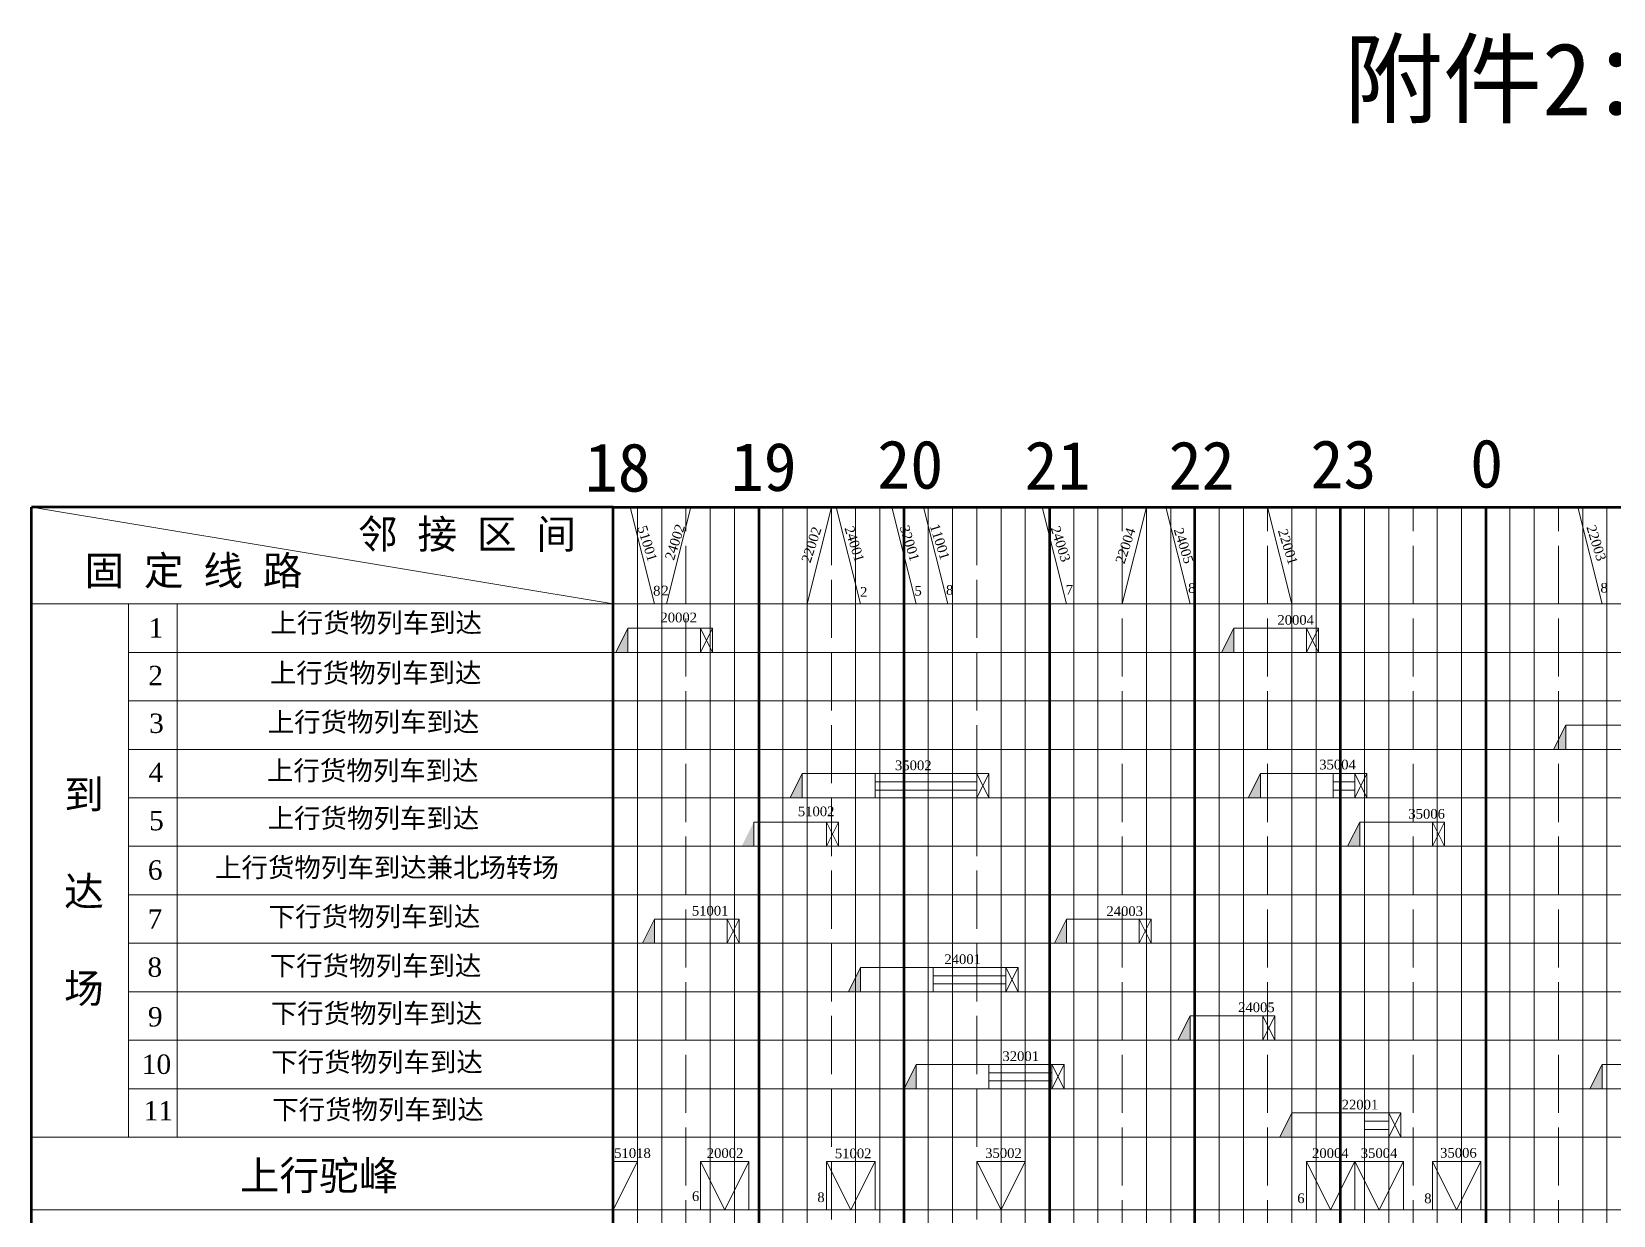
# Model space of a CAD drawing. Header units: millimetres. Extents: x 115 to 1075, y -349 to 784.
# Drawn here: x 115 to 441.3, y 539.9 to 784.1 of the extents above; entities that cross this region are included whole.
import ezdxf

# ---------------------------------------------------------------- set-up
doc = ezdxf.new("R2010")
doc.units = ezdxf.units.MM
doc.linetypes.add('ACAD_ISO02W100', pattern=[15, 12, -3])
doc.layers.get('0').update_dxf_attribs({"color": 3, "lineweight": 120})
for name, color, linetype, lineweight in [('heizi', 7, 'Continuous', 5), ('十分格1', 3, 'Continuous', 20), ('十分格2', 3, 'ACAD_ISO02W100', 20), ('小时格1', 3, 'Continuous', 100), ('小时格2', 3, 'Continuous', 80), ('站界线', 3, 'Continuous', 20)]:
    doc.layers.add(name, color=color, linetype=linetype, lineweight=lineweight)
doc.layers.add('文字', color=3, linetype='Continuous')

msp = doc.modelspace()

# ---------------------------------------------------------------- hatches: boundary and pattern name
at = {"layer": '十分格2', "linetype": 'ByBlock'}
for points in [[(238, 656), (238, 661), (235.5, 656)], [(363, 656), (363, 661), (360.5, 656)], [(431.5, 636), (429, 636), (431.5, 641)], [(274, 626), (271.5, 626), (274, 631)], [(368.5, 626), (368.5, 631), (366, 626)], [(264, 616), (264, 621), (261.5, 616)], [(389, 616), (389, 621), (386.5, 616)], [(241, 596), (243.5, 601), (243.5, 596)], [(328.5, 596), (328.5, 601), (326, 596)], [(286, 586), (283.5, 586), (286, 591)], [(351.5, 576), (354, 581), (354, 576)], [(297.5, 566), (297.5, 571), (295, 566)], [(439, 566), (439, 571), (436.5, 566)], [(375, 556), (375, 561), (372.5, 556)]]:
    msp.add_hatch(color=0, dxfattribs=at).paths.add_polyline_path(points)

# ---------------------------------------------------------------- linework, layer by layer
msp.add_line((115, -319), (115, 686))
at = {"layer": 'heizi'}
msp.add_line((255, 661), (255, 666.4), dxfattribs=at)
at = {"layer": '十分格1'}
for p, q in [((115, 686), (130, 686)), ((115, 686), (117, 686)), ((115, 686), (135, 686)), ((160, 686), (145, 686)), ((175, 686), (155, 686)), ((205, 686), (215, 686)), ((240, 686), (240, 66)), ((245, 66), (245, 686)), ((255, 66), (255, 686)), ((260, 66), (260, 686)), ((270, 66), (270, 686)), ((275, 686), (275, 66)), ((285, 66), (285, 686)), ((290, 686), (290, 66)), ((300, 686), (300, 66)), ((305, 66), (305, 686)), ((315, 686), (315, 66)), ((320, 66), (320, 686)), ((330, 66), (330, 686)), ((335, 686), (335, 66)), ((345, 66), (345, 686)), ((350, 686), (350, 66)), ((360, 686), (360, 66)), ((365, 66), (365, 686)), ((375, 686), (375, 66)), ((380, 66), (380, 686)), ((390, 66), (390, 686)), ((395, 686), (395, 66)), ((405, 66), (405, 686)), ((410, 686), (410, 66)), ((420, 686), (420, 66)), ((425, 66), (425, 686)), ((435, 686), (435, 66)), ((440, 66), (440, 686))]:
    msp.add_line(p, q, dxfattribs=at)
at = {"layer": '十分格2', "linetype": 'ACAD_ISO02W100'}
msp.add_line((115, 686), (115, 684), dxfattribs=at)
at = {"layer": '十分格2', "color": 0, "linetype": 'ByBlock'}
for p, q in [((115, 686), (235, 666)), ((238.5, 686), (243.5, 666)), ((246, 666), (251, 686)), ((275, 666), (280, 686)), ((281, 686), (286, 666)), ((292.5, 686), (297.5, 666)), ((299, 686), (304, 666)), ((323.5, 686), (328.5, 666)), ((340, 666), (345, 686)), ((349, 686), (354, 666)), ((370, 686), (375, 666)), ((434, 686), (439, 666)), ((115, 666), (955, 666)), ((135, 666), (135, 556)), ((145, 666), (145, 556)), ((235.5, 656), (238, 661)), ((238, 656), (238, 661)), ((253, 661), (238, 661)), ((253, 656), (253, 661)), ((255.5, 661), (253, 661)), ((253, 661), (253, 656)), ((253, 661), (255.5, 656)), ((255.5, 661), (253, 656)), ((255.5, 656), (255.5, 661)), ((360.5, 656), (363, 661)), ((363, 656), (363, 661)), ((363, 661), (378, 661)), ((378, 661), (378, 656)), ((380.5, 661), (378, 661)), ((378, 661), (378, 656)), ((378, 661), (380.5, 656)), ((380.5, 661), (378, 656)), ((380.5, 656), (380.5, 661)), ((235, 656), (135, 656)), ((235, 656), (955, 656)), ((235.5, 656), (238, 656)), ((363, 656), (360.5, 656)), ((388, 656), (378, 656)), ((235, 646), (135, 646)), ((135, 646), (955, 646)), ((264, 646), (261.5, 646)), ((289, 646), (279, 646)), ((429, 636), (431.5, 641)), ((431.5, 636), (431.5, 641)), ((431.5, 641), (446.5, 641)), ((235, 636), (135, 636)), ((135, 636), (955, 636)), ((431.5, 636), (429, 636)), ((271.5, 626), (274, 631)), ((274, 626), (274, 631)), ((274, 631), (289, 631)), ((289, 631), (289, 626)), ((289, 631), (310, 631)), ((310, 626), (310, 631)), ((312.5, 631), (310, 631)), ((310, 631), (310, 626)), ((310, 631), (312.5, 626)), ((312.5, 631), (310, 626)), ((312.5, 626), (312.5, 631)), ((366, 626), (368.5, 631)), ((368.5, 626), (368.5, 631)), ((368.5, 631), (383.5, 631)), ((383.5, 631), (383.5, 626)), ((383.5, 631), (388, 631)), ((388, 631), (388, 626)), ((390.5, 631), (388, 631)), ((388, 631), (388, 626)), ((388, 631), (390.5, 626)), ((390.5, 631), (388, 626)), ((390.5, 626), (390.5, 631)), ((289, 627.6), (289, 629.3)), ((289, 629.3), (310, 629.3)), ((289, 627.33), (289, 628.66)), ((289, 626), (289, 627.6)), ((289, 627.6), (310, 627.6)), ((289, 626), (289, 627.33)), ((383.5, 627.6), (383.5, 629.3)), ((383.5, 629.3), (388, 629.3)), ((383.5, 626), (383.5, 627.6)), ((383.5, 627.6), (388, 627.6)), ((235, 626), (135, 626)), ((135, 626), (955, 626)), ((274, 626), (271.5, 626)), ((320, 626), (310, 626)), ((368.5, 626), (366, 626)), ((398, 626), (388, 626)), ((264, 621), (279, 621)), ((264, 616), (264, 621)), ((279, 621), (279, 616)), ((281.5, 621), (279, 621)), ((279, 621), (279, 616)), ((279, 621), (281.5, 616)), ((281.5, 621), (279, 616)), ((281.5, 616), (281.5, 621)), ((386.5, 616), (389, 621)), ((389, 616), (389, 621)), ((389, 621), (404, 621)), ((404, 621), (404, 616)), ((406.5, 621), (404, 621)), ((404, 621), (404, 616)), ((404, 621), (406.5, 616)), ((406.5, 621), (404, 616)), ((406.5, 616), (406.5, 621)), ((235, 616), (135, 616)), ((135, 616), (955, 616)), ((389, 616), (386.5, 616)), ((414, 616), (404, 616)), ((235, 606), (135, 606)), ((135, 606), (955, 606)), ((241, 596), (243.5, 601)), ((243.5, 596), (243.5, 601)), ((243.5, 601), (258.5, 601)), ((258.5, 601), (258.5, 596)), ((261, 601), (258.5, 601)), ((258.5, 601), (258.5, 596)), ((258.5, 601), (261, 596)), ((261, 601), (258.5, 596)), ((261, 596), (261, 601)), ((326, 596), (328.5, 601)), ((328.5, 596), (328.5, 601)), ((328.5, 601), (343.5, 601)), ((343.5, 601), (343.5, 596)), ((346, 601), (343.5, 601)), ((343.5, 601), (343.5, 596)), ((343.5, 601), (346, 596)), ((346, 601), (343.5, 596)), ((346, 596), (346, 601)), ((235, 596), (135, 596)), ((135, 596), (955, 596)), ((241, 596), (243.5, 596)), ((258.5, 596), (268.5, 596)), ((328.5, 596), (326, 596)), ((353.5, 596), (343.5, 596)), ((283.5, 586), (286, 591)), ((286, 586), (286, 591)), ((286, 591), (301, 591)), ((301, 591), (301, 586)), ((301, 591), (315, 591)), ((315, 591), (316, 591)), ((316, 591), (316, 586)), ((318.5, 591), (316, 591)), ((316, 591), (316, 586)), ((316, 591), (318.5, 586)), ((318.5, 591), (316, 586)), ((318.5, 586), (318.5, 591)), ((301, 587.6), (301, 589.3)), ((301, 589.3), (316, 589.3)), ((301, 586), (301, 587.6)), ((301, 587.6), (316, 587.6)), ((235, 586), (135, 586)), ((135, 586), (955, 586)), ((286, 586), (283.5, 586)), ((326, 586), (316, 586)), ((351.5, 576), (354, 581)), ((354, 576), (354, 581)), ((354, 581), (369, 581)), ((369, 581), (369, 576)), ((371.5, 581), (369, 581)), ((369, 581), (369, 576)), ((369, 581), (371.5, 576)), ((371.5, 581), (369, 576)), ((371.5, 576), (371.5, 581)), ((235, 576), (135, 576)), ((135, 576), (955, 576)), ((354, 576), (351.5, 576)), ((379, 576), (369, 576)), ((295, 566), (297.5, 571)), ((297.5, 566), (297.5, 571)), ((297.5, 571), (312.5, 571)), ((312.5, 571), (312.5, 566)), ((312.5, 571), (325, 571)), ((312.5, 569.3), (325.5, 569.3)), ((325, 571), (325.5, 571)), ((325.5, 566), (325.5, 571)), ((328, 571), (325.5, 571)), ((325.5, 571), (325.5, 566)), ((325.5, 571), (328, 566)), ((328, 571), (325.5, 566)), ((328, 566), (328, 571)), ((436.5, 566), (439, 571)), ((439, 566), (439, 571)), ((439, 571), (454, 571)), ((235, 566), (135, 566)), ((135, 566), (955, 566)), ((297.5, 566), (295, 566)), ((312.5, 567.6), (325.5, 567.6)), ((336, 566), (325.5, 566)), ((439, 566), (436.5, 566)), ((372.5, 556), (375, 561)), ((375, 556), (375, 561)), ((375, 561), (390, 561)), ((390, 561), (390, 556)), ((390, 561), (395, 561)), ((390, 557.6), (390, 559.3)), ((390, 559.3), (395, 559.3)), ((395, 561), (395, 556)), ((397.5, 561), (395, 561)), ((395, 561), (395, 556)), ((395, 561), (397.5, 556)), ((397.5, 561), (395, 556)), ((397.5, 556), (397.5, 561)), ((145, 556), (115, 556)), ((145, 556), (955, 556)), ((375, 556), (372.5, 556)), ((390, 556), (390, 557.6)), ((390, 557.6), (395, 557.6)), ((404, 556), (394, 556)), ((405, 556), (395, 556)), ((235, 551), (240, 551)), ((240, 551), (235, 541)), ((240, 551), (240, 541)), ((253, 541), (253, 551)), ((253, 551), (263, 551)), ((253, 551), (258, 541)), ((258, 541), (263, 551)), ((263, 551), (263, 541)), ((279, 541), (279, 551)), ((279, 551), (289, 551)), ((279, 551), (284, 541)), ((284, 541), (289, 551)), ((289, 551), (289, 541)), ((310, 541), (310, 551)), ((310, 551), (320, 551)), ((310, 551), (315, 541)), ((315, 541), (320, 551)), ((320, 551), (320, 541)), ((378, 541), (378, 551)), ((378, 551), (388, 551)), ((378, 551), (383, 541)), ((383, 541), (388, 551)), ((388, 551), (388, 541)), ((388, 551), (398, 551)), ((388, 551), (393, 541)), ((393, 541), (398, 551)), ((398, 551), (398, 541)), ((404, 541), (404, 551)), ((404, 551), (414, 551)), ((404, 551), (409, 541)), ((409, 541), (414, 551)), ((414, 551), (414, 541)), ((235, 541), (115, 541)), ((115, 541), (955, 541)), ((253, 541), (263, 541)), ((289, 541), (279, 541)), ((320, 541), (310, 541)), ((388, 541), (378, 541)), ((398, 541), (388, 541)), ((414, 541), (404, 541))]:
    msp.add_line(p, q, dxfattribs=at)
at = {"layer": '十分格2'}
for p, q in [((235.99, 686.03), (235.99, 686.11)), ((250, 66), (250, 686)), ((280, 686), (280, 66)), ((310, 686), (310, 66)), ((340, 66), (340, 686)), ((370, 66), (370, 686)), ((400, 66), (400, 686)), ((430, 66), (430, 686))]:
    msp.add_line(p, q, dxfattribs=at)
at = {"layer": '小时格1'}
for p, q in [((235, 686), (115, 686)), ((235, 686), (1075, 686)), ((235, 66), (235, 686)), ((235, 686), (415, 686)), ((415, 686), (415, 66))]:
    msp.add_line(p, q, dxfattribs=at)
at = {"layer": '小时格2'}
for p, q in [((265, 686), (265, 66)), ((295, 66), (295, 686)), ((325, 686), (325, 66)), ((325, 686), (325, 66)), ((355, 66), (355, 686)), ((385, 686), (385, 66))]:
    msp.add_line(p, q, dxfattribs=at)
at = {"layer": '站界线'}
for p, q in [((235, 686), (235, 683.5)), ((235, 686), (235, 661)), ((235, 661), (235, 638)), ((235, 608), (235, 572)), ((235, 560), (235, 534))]:
    msp.add_line(p, q, dxfattribs=at)

# ---------------------------------------------------------------- texts
at = {"layer": '文字', "attachment_point": 1}
for s, insert, char_height, width in [('\\pt150;{\\fSimHei|b0|i0|c134|p2;附件2：兰 州 西 车 站 工 作 日 计 划 图}', (385.71, 781.78), 15, 505.476), ('{\\fSimSun|b0|i0|c134|p2;18}', (229.12, 699.18), 10, 24.0395), ('{\\fSimSun|b0|i0|c134|p2;19}', (259.23, 699.31), 10, 24.0395), ('{\\fSimSun|b0|i0|c134|p2;20}', (289.47, 699.78), 10, 24.0395), ('{\\fSimSun|b0|i0|c134|p2;21}', (319.86, 699.57), 10, 24.0395), ('{\\fSimSun|b0|i0|c134|p2;22}', (349.59, 699.57), 10, 24.0395), ('{\\fSimSun|b0|i0|c134|p2;23}', (378.84, 699.82), 10, 24.0395), ('{\\fSimSun|b0|i0|c134|p2;0}', (411.79, 700), 10, 24.0395), ('\\pt42;{\\fSimHei|b0|i0|c134|p2;\\C0;邻 接 区 间}', (182.35, 683.4), 6, 49.6314), ('\\pt42;{\\fSimHei|b0|i0|c134|p2;\\C0;固 定 线 路}', (125.9, 675.87), 6, 50.102), ('\\pt14;{\\fTimes New Roman|b0|i0|c0|p18;\\C0;8}', (243.22, 669.73), 2, 1.9356), ('\\pt14;{\\fTimes New Roman|b0|i0|c0|p18;\\C0;2}', (244.93, 669.77), 2, 1.9356), ('\\pt14;{\\fTimes New Roman|b0|i0|c0|p18;\\C0;2}', (285.91, 669.5), 2, 1.9356), ('\\pt14;{\\fTimes New Roman|b0|i0|c0|p18;\\C0;5}', (297.14, 669.72), 2, 1.9356), ('\\pt14;{\\fTimes New Roman|b0|i0|c0|p18;\\C0;8}', (303.64, 669.89), 2, 1.9356), ('\\pt14;{\\fTimes New Roman|b0|i0|c0|p18;\\C0;7}', (328.36, 669.93), 2, 1.9356), ('\\pt14;{\\fTimes New Roman|b0|i0|c0|p18;\\C0;8}', (353.59, 670.28), 2, 1.9356), ('\\pt14;{\\fTimes New Roman|b0|i0|c0|p18;\\C0;8}', (438.67, 670.33), 2, 1.9356), ('\\pt28;{\\fTimes New Roman|b0|i0|c0|p18;\\C0;1}', (139.13, 663.06), 4, 4.4085), ('\\pt28;{\\fSimHei|b0|i0|c134|p2;\\C0;上行货物列车到达}', (164.27, 664.11), 4, 56.0889), ('\\pt14;{\\fTimes New Roman|b0|i0|c0|p18;\\C0;20002}', (244.73, 664.21), 2, 10.9003), ('\\pt14;{\\fTimes New Roman|b0|i0|c0|p18;\\C0;20004}', (372.02, 663.71), 2, 10.9003), ('\\pt28;{\\fTimes New Roman|b0|i0|c0|p18;\\C0;2}', (139.06, 653.24), 4, 4.4085), ('\\pt28;{\\fSimHei|b0|i0|c134|p2;\\C0;上行货物列车到达}', (164.15, 653.77), 4, 56.0889), ('\\pt28;{\\fTimes New Roman|b0|i0|c0|p18;\\C0;3}', (139.25, 643.39), 4, 4.4085), ('\\pt28;{\\fSimHei|b0|i0|c134|p2;\\C0;上行货物列车到达}', (163.71, 643.65), 4, 56.0889), ('\\pt28;{\\fTimes New Roman|b0|i0|c0|p18;\\C0;4}', (139.12, 633.25), 4, 4.4085), ('\\pt28;{\\fSimHei|b0|i0|c134|p2;\\C0;上行货物列车到达}', (163.56, 633.63), 4, 56.0889), ('\\pt14;{\\fTimes New Roman|b0|i0|c0|p18;\\C0;35002}', (293.12, 633.71), 2, 10.9003), ('\\pt14;{\\fTimes New Roman|b0|i0|c0|p18;\\C0;35004}', (380.65, 633.87), 2, 10.9003), ('\\pt42;{\\fSimHei|b0|i0|c134|p2;\\C0;到\\P\\P达\\P\\P场}', (121.7, 629.7), 6, 16.2476), ('\\pt28;{\\fTimes New Roman|b0|i0|c0|p18;\\C0;5}', (139.24, 623.31), 4, 4.4085), ('\\pt28;{\\fSimHei|b0|i0|c134|p2;\\C0;上行货物列车到达}', (163.69, 623.8), 4, 56.0889), ('\\pt14;{\\fTimes New Roman|b0|i0|c0|p18;\\C0;51002}', (273.08, 624.21), 2, 10.9003), ('\\pt14;{\\fTimes New Roman|b0|i0|c0|p18;\\C0;35006}', (399.03, 623.71), 2, 10.9003), ('\\pt28;{\\fSimHei|b0|i0|c134|p2;\\C0;上行货物列车到达兼北场转场}', (152.84, 613.64), 4, 75.3931), ('\\pt28;{\\fTimes New Roman|b0|i0|c0|p18;\\C0;6}', (138.98, 613.12), 4, 4.4085), ('\\pt28;{\\fSimHei|b0|i0|c134|p2;\\C0;下行货物列车到达}', (163.91, 603.52), 4, 56.0889), ('\\pt14;{\\fTimes New Roman|b0|i0|c0|p18;\\C0;51001}', (251.21, 603.71), 2, 10.9003), ('\\pt28;{\\fTimes New Roman|b0|i0|c0|p18;\\C0;7}', (138.93, 602.99), 4, 4.4085), ('\\pt14;{\\fTimes New Roman|b0|i0|c0|p18;\\C0;24003}', (336.74, 603.63), 2, 10.9003), ('\\pt28;{\\fSimHei|b0|i0|c134|p2;\\C0;下行货物列车到达}', (164.12, 593.37), 4, 56.0889), ('\\pt28;{\\fTimes New Roman|b0|i0|c0|p18;\\C0;8}', (138.89, 593.08), 4, 4.4085), ('\\pt14;{\\fTimes New Roman|b0|i0|c0|p18;\\C0;24001}', (303.31, 593.71), 2, 10.9003), ('\\pt28;{\\fSimHei|b0|i0|c134|p2;\\C0;下行货物列车到达}', (164.33, 583.54), 4, 56.0889), ('\\pt28;{\\fTimes New Roman|b0|i0|c0|p18;\\C0;9}', (138.99, 582.84), 4, 4.4085), ('\\pt14;{\\fTimes New Roman|b0|i0|c0|p18;\\C0;24005}', (363.91, 583.79), 2, 10.9003), ('\\pt4,28;{\\fTimes New Roman|b0|i0|c0|p18;\\C0;10}', (137.74, 573.05), 4, 8.4), ('\\pt28;{\\fSimHei|b0|i0|c134|p2;\\C0;下行货物列车到达}', (164.44, 573.5), 4, 56.0889), ('\\pt14;{\\fTimes New Roman|b0|i0|c0|p18;\\C0;32001}', (315.29, 573.71), 2, 10.9003), ('\\pt28;{\\fTimes New Roman|b0|i0|c0|p18;\\C0;11}', (138.11, 563.46), 4, 7.6), ('\\pt28;{\\fSimHei|b0|i0|c134|p2;\\C0;下行货物列车到达}', (164.63, 563.7), 4, 56.0889), ('\\pt14;{\\fTimes New Roman|b0|i0|c0|p18;\\C0;22001}', (385.27, 563.71), 2, 10.9003), ('\\pt42;{\\fSimHei|b0|i0|c134|p2;\\C0;上行驼峰}', (157.95, 551.09), 6, 45.28), ('\\pt14;{\\fTimes New Roman|b0|i0|c0|p18;\\C0;51018}', (235.19, 553.71), 2, 10.9003), ('\\pt14;{\\fTimes New Roman|b0|i0|c0|p18;\\C0;20002}', (254.29, 553.71), 2, 10.9003), ('\\pt14;{\\fTimes New Roman|b0|i0|c0|p18;\\C0;51002}', (280.72, 553.66), 2, 10.9003), ('\\pt14;{\\fTimes New Roman|b0|i0|c0|p18;\\C0;35002}', (311.73, 553.71), 2, 10.9003), ('\\pt14;{\\fTimes New Roman|b0|i0|c0|p18;\\C0;20004}', (379.17, 553.71), 2, 10.9003), ('\\pt14;{\\fTimes New Roman|b0|i0|c0|p18;\\C0;35004}', (389.22, 553.71), 2, 10.9003), ('\\pt14;{\\fTimes New Roman|b0|i0|c0|p18;\\C0;35006}', (405.59, 553.78), 2, 10.9003), ('\\pt14;{\\fTimes New Roman|b0|i0|c0|p18;\\C0;6}', (251.23, 544.83), 2, 1.9356), ('\\pt14;{\\fTimes New Roman|b0|i0|c0|p18;\\C0;8}', (277.1, 544.61), 2, 1.9356), ('\\pt14;{\\fTimes New Roman|b0|i0|c0|p18;\\C0;6}', (376.11, 544.4), 2, 1.9356), ('\\pt14;{\\fTimes New Roman|b0|i0|c0|p18;\\C0;8}', (402.31, 544.38), 2, 1.9356)]:
    msp.add_mtext(s, dxfattribs=dict(at, insert=insert, char_height=char_height, width=width))
at = {"layer": '文字', "char_height": 2, "width": 10.8071, "attachment_point": 1}
for s, insert, rotation in [('\\pt14;{\\fTimes New Roman|b0|i0|c0|p18;\\C0;51001}', (241.85, 682.39), 287.4659), ('\\pt14;{\\fTimes New Roman|b0|i0|c0|p18;\\C0;24002}', (245.59, 675.49), 71.9335), ('\\pt14;{\\fTimes New Roman|b0|i0|c0|p18;\\C0;24001}', (284.58, 682.26), 287.4659), ('\\pt14;{\\fTimes New Roman|b0|i0|c0|p18;\\C0;32001}', (295.96, 682.44), 287.4659), ('\\pt14;{\\fTimes New Roman|b0|i0|c0|p18;\\C0;11001}', (302.2, 682.72), 287.4659), ('\\pt14;{\\fTimes New Roman|b0|i0|c0|p18;\\C0;24003}', (327.12, 682.28), 287.4659), ('\\pt14;{\\fTimes New Roman|b0|i0|c0|p18;\\C0;22003}', (437.64, 682.47), 287.4659), ('\\pt14;{\\fTimes New Roman|b0|i0|c0|p18;\\C0;22002}', (273.75, 674.95), 71.9335), ('\\pt14;{\\fTimes New Roman|b0|i0|c0|p18;\\C0;22004}', (338.54, 674.73), 71.9335), ('\\pt14;{\\fTimes New Roman|b0|i0|c0|p18;\\C0;24005}', (352.51, 681.93), 287.4659), ('\\pt14;{\\fTimes New Roman|b0|i0|c0|p18;\\C0;22001}', (374, 681.71), 287.4659)]:
    msp.add_mtext(s, dxfattribs=dict(at, insert=insert, rotation=rotation))

doc.saveas('drawing.dxf')
